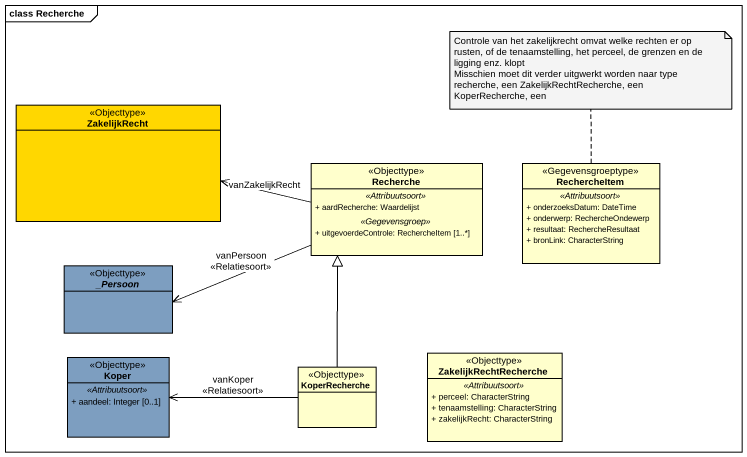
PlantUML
@startuml
mainframe class Recherche
hide circle
hide empty members
skinparam classAttributeIconSize 0
class ZakelijkRecht <<Objecttype>> #FFD700
class Recherche <<Objecttype>> {
  .. <<Attribuutsoort>> ..
  + aardRecherche: Waardelijst
  .. <<Gegevensgroep>> ..
  + uitgevoerdeControle: RechercheItem [1..*]
}
class RechercheItem <<Gegevensgroeptype>> {
  .. <<Attribuutsoort>> ..
  + onderzoeksDatum: DateTime
  + onderwerp: RechercheOndewerp
  + resultaat: RechercheResultaat
  + bronLink: CharacterString
}
abstract class "_Persoon" as Persoon <<Objecttype>> #7D9EC0
class Koper <<Objecttype>> #7D9EC0 {
  .. <<Attribuutsoort>> ..
  + aandeel: Integer [0..1]
}
class KoperRecherche <<Objecttype>>
class ZakelijkRechtRecherche <<Objecttype>> {
  .. <<Attribuutsoort>> ..
  + perceel: CharacterString
  + tenaamstelling: CharacterString
  + zakelijkRecht: CharacterString
}
Recherche -left-> ZakelijkRecht : vanZakelijkRecht
Recherche -left-> Persoon : vanPersoon\n<<Relatiesoort>>
KoperRecherche -up-|> Recherche
KoperRecherche -left-> Koper : vanKoper\n<<Relatiesoort>>
note top of RechercheItem
  Controle van het zakelijkrecht omvat welke rechten er op rusten, of de tenaamstelling, het perceel, de grenzen en de ligging enz. klopt
  Misschien moet dit verder uitgwerkt worden naar type recherche, een ZakelijkRechtRecherche, een KoperRecherche, een
end note
@enduml
